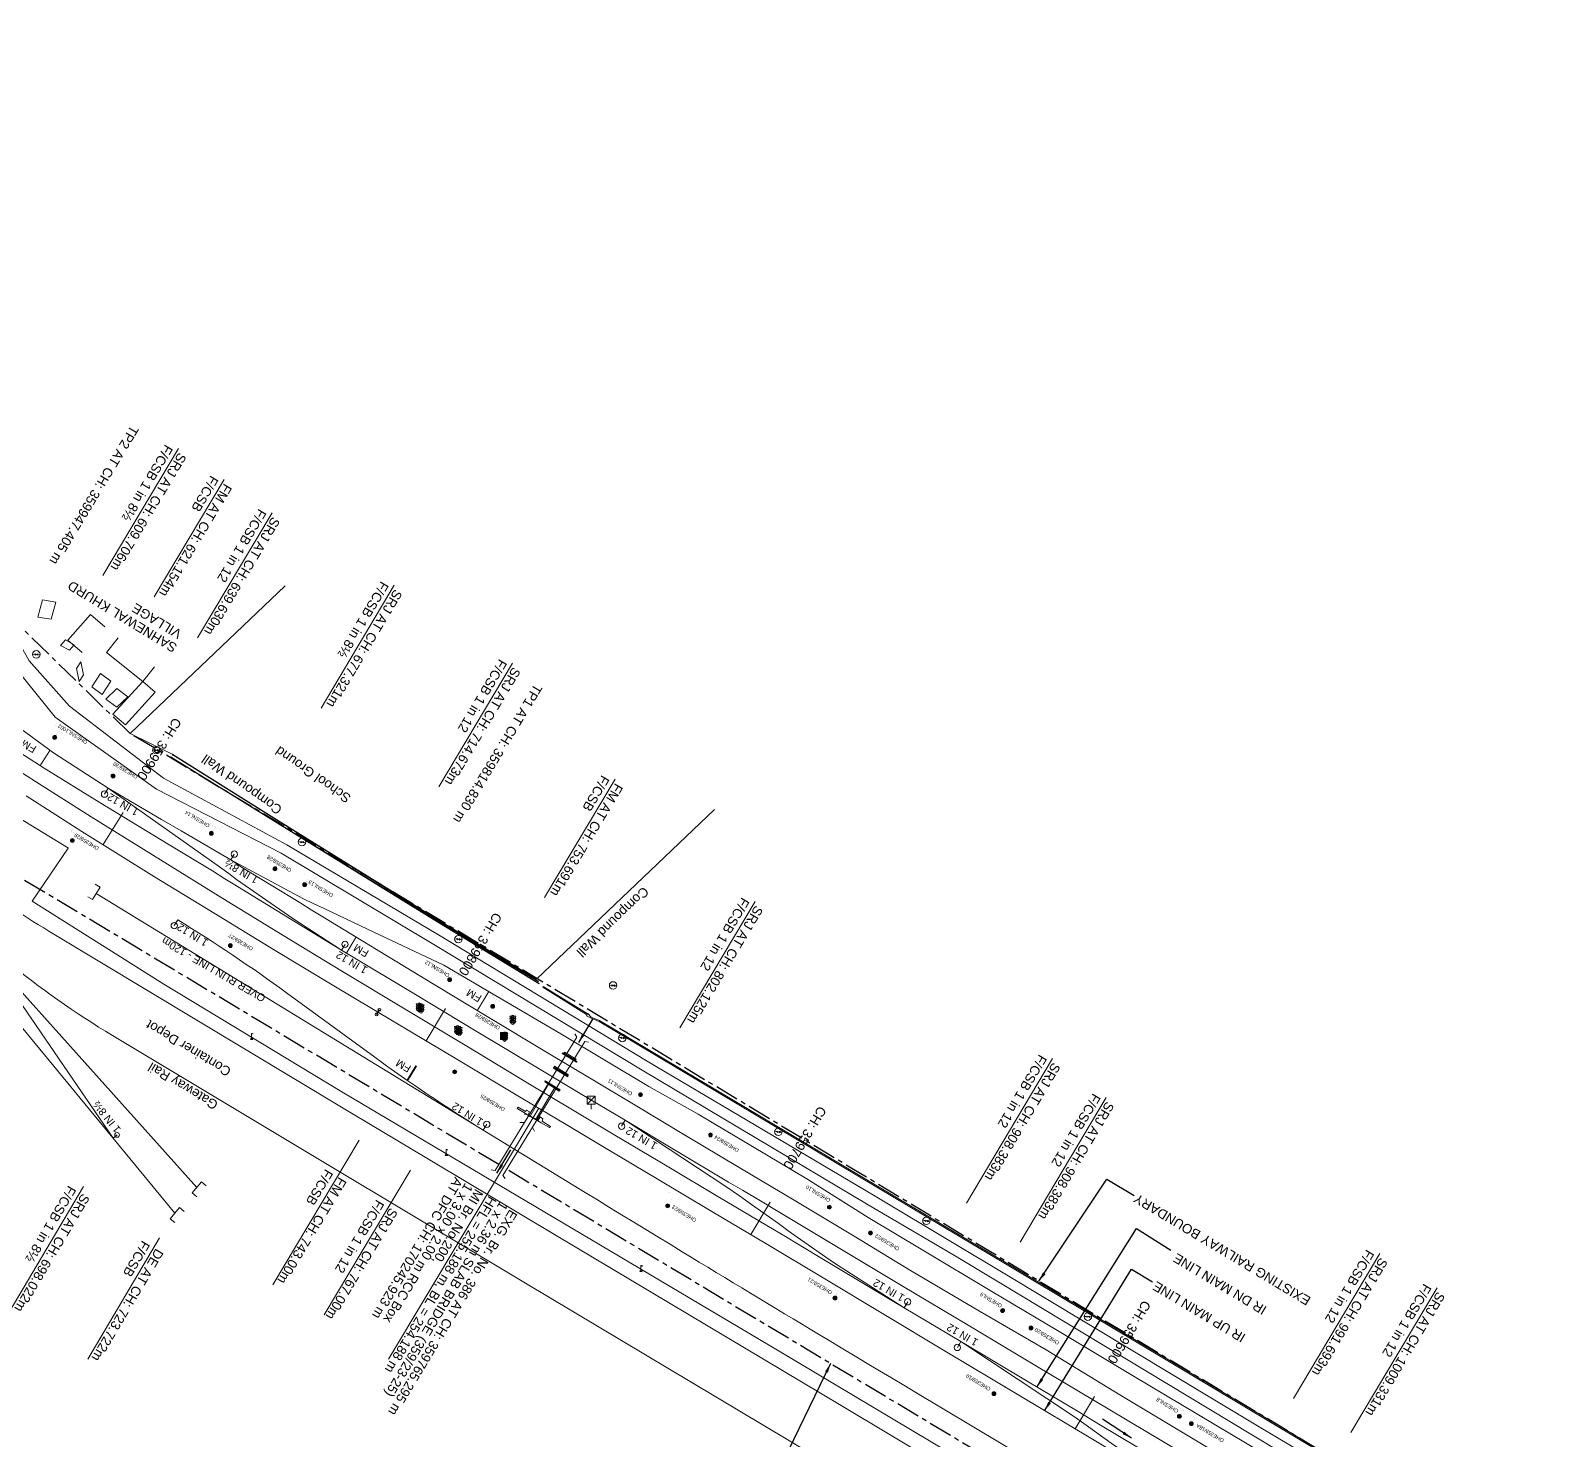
# Model space of a CAD drawing. Header units: metres. Extents: x 593168 to 611286, y 3401475 to 3412398.
# Drawn here: x 594169.1 to 594574.8, y 3411579 to 3411951.7 of the extents above; entities that cross this region are included whole.
import ezdxf
from ezdxf.enums import TextEntityAlignment as Align

# ---------------------------------------------------------------- set-up
doc = ezdxf.new("R2010")
doc.units = ezdxf.units.M
doc.header["$MEASUREMENT"] = 0
doc.linetypes.add('CENTER', pattern=[2, 1.25, -0.25, 0.25, -0.25])
for name, color, linetype, lineweight in [('Bench_Mark', 7, 'Continuous', 0), ('BRIDGE DETAILS PLAN', 7, 'Continuous', 0), ('CANAL BOTTOM', 5, 'Continuous', 0), ('CANAL TOP', 5, 'Continuous', 0), ('Compound Wall', 251, 'Continuous', 0), ('Culvert Parapet', 7, 'Continuous', 0), ('Drain Bottom', 5, 'Continuous', 0), ('Drain Top', 5, 'Continuous', 0), ('Electric Pole', 251, 'Continuous', 0), ('Exg track', 7, 'Continuous', 0), ("EXG. TP CH's", 7, 'Continuous', 0), ('Existing IR Chainage', 7, 'Continuous', 0), ('Existing IR Track', 143, 'Continuous', 0), ('Fence', 251, 'F-LINE', 0), ('IR PROP. DETAILS', 190, 'Continuous', 0), ('Lamp_Post', 251, 'Continuous', 0), ('OHE MAST', 8, 'Continuous', 0), ('OHE MAST TEXT', 8, 'Continuous', 0), ('PROPOSED DFCC TRACK', 1, 'Continuous', 0), ('Residential Building Pucca', 251, 'Continuous', 0), ('Residential Building Semipucca', 251, 'Continuous', 0), ("SANEHWAL STN. SRJ'S", 251, 'Continuous', 0), ('SFL', 7, 'Continuous', 0), ('Shed', 251, 'Continuous', 0), ('Side Details', 251, 'Continuous', 0), ('Sign Board', 251, 'Continuous', 0), ('Subroad Edge', 34, 'Continuous', 0), ('Text1', 251, 'Continuous', 0), ('Village Name', 7, 'Continuous', 0), ('Wing Wall', 7, 'Continuous', 0), ('WL', 7, 'Continuous', 0)]:
    doc.layers.add(name, color=color, linetype=linetype, lineweight=lineweight)
doc.layers.add('Existing Railway Boundary', color=7, linetype='CENTER')
doc.styles.add('CUT-FILL', font='cut-fill.shx', dxfattribs={"height": 2})
doc.styles.get("Standard").update_dxf_attribs({"font": 'arial.ttf'})
doc.styles.add('Style-Arial', font='arial.ttf')
doc.styles.add('Vill txt', font='arial.ttf', dxfattribs={"height": 3})
doc.linetypes.add('F-LINE', pattern='A,0.6,["X",Standard,S=0.3,R=0,X=0,Y=-0.15],0.1', length=0.7)
doc.dimstyles.new('ISO-25', dxfattribs={"dimtxt": 2.5, "dimasz": 2.5, "dimexe": 1.25, "dimexo": 0.625, "dimtad": 1, "dimtxsty": 'Standard', "dimcen": 2.5, "dimadec": 0, "dimazin": 0, "dimtfac": 1, "dimtmove": 0, "dimatfit": 3, "dimfxl": 1, "dimarcsym": 0})

# ---------------------------------------------------------------- blocks, each defined once
blk = doc.blocks.new('BM')
blk.add_hatch(color=256).paths.add_polyline_path([(-0.88, 0.88), (-0.88, -0.88), (0.88, -0.88), (0.88, 0.88)])
for p, q in [((0.88, 0.88), (-0.88, 0.88)), ((-0.88, 0.88), (-0.88, -0.88)), ((0.88, -0.88), (0.88, 0.88)), ((-0.88, -0.88), (0.88, -0.88))]:
    blk.add_line(p, q)
blk = doc.blocks.new('EP')
blk.add_hatch(color=8).paths.add_polyline_path([(-0.21, -0.05), (-0.21, 0.16), (-0.93, -0.01), (-0.31, 0.07), (-0.31, -0.19), (0.31, 0), (0.31, -0.24), (0.94, -0.01), (0.41, -0.1), (0.43, 0.15)])
at = {"color": 8}
for p, q in [((-0.93, -0.01), (-0.21, 0.16)), ((-0.31, 0.07), (-0.93, -0.01)), ((-0.31, -0.19), (-0.31, 0.07)), ((0.31, 0), (-0.31, -0.19)), ((-0.21, 0.16), (-0.21, -0.05)), ((-0.21, -0.05), (0.43, 0.15)), ((0.31, -0.24), (0.31, 0)), ((0.43, 0.15), (0.41, -0.1)), ((0.94, -0.01), (0.31, -0.24)), ((0.41, -0.1), (0.94, -0.01))]:
    blk.add_line(p, q, dxfattribs=at)
blk.add_circle((0, 0), 1, dxfattribs=at)
blk = doc.blocks.new('LP')
for points in [[(0, 0), (0, 1.5)], [(0.25, 1.35), (0.44, 1.35)]]:
    blk.add_lwpolyline(points)
for centre, radius, start, end in [((0.07, 0.99), 0.519, 57.6425, 97.3165), ((0.34, 1.33), 0.094, 11.7012, 168.0476)]:
    blk.add_arc(centre, radius, start, end)
at = {"extrusion": (0, 0, -1)}
blk.add_ellipse((0, 0.01), major_axis=(0.308, 0), ratio=0.400495, dxfattribs=at)
blk.add_ellipse((0.35, 1.36), major_axis=(0.0017, 0.0438), ratio=0.461056, start_param=1.74022, end_param=4.575836)
blk = doc.blocks.new('SIG')
for color, points in [(1, [(-0.22, 0.42, 0.180295), (-0.01, 0.33, -0.00255), (0.01, 0.33, -0.00255), (0.02, 0.33, 0.180295), (0.23, 0.42, -0.002654), (0.25, 0.44, 0.184495), (0.33, 0.65, 1.000001), (-0.32, 0.65, 0.184495), (-0.24, 0.44, -0.002654)]), (2, [(0.23, -0.23, -0.002654), (0.25, -0.21, 0.184495), (0.33, 0.01, 1.000001), (-0.32, 0.01, 0.184495), (-0.24, -0.21, -0.002654), (-0.22, -0.23, 0.180295), (-0.01, -0.32, -0.00255), (0.01, -0.32, -0.00255), (0.02, -0.32, 0.180295)]), (3, [(0.23, -0.88, -0.002654), (0.25, -0.86, 0.184495), (0.33, -0.64, 1.000001), (-0.32, -0.64, 0.184495), (-0.24, -0.86, -0.002654), (-0.22, -0.88, 0.395599)])]:
    blk.add_hatch(color=color).paths.add_polyline_path(points)
for p, q in [((-0.31, 0.98), (-0.32, -0.9)), ((0.33, -0.9), (0.32, 0.98))]:
    blk.add_line(p, q)
for points in [[(-0.31, 0.98), (-0.81, 0.98, 0.198758), (-0.42, 0.41, 0.003814), (-0.31, 0.39, 0.003814)], [(-0.31, 0.33), (-0.81, 0.33, 0.198758), (-0.42, -0.23, 0.003727), (-0.32, -0.26, 0.003727)], [(0.32, 0.98), (0.82, 0.98, -0.198758), (0.44, 0.41, -0.003814), (0.32, 0.39, -0.003814)], [(0.32, 0.33), (0.82, 0.33, -0.198758), (0.44, -0.23, -0.003727), (0.33, -0.26, -0.003727)], [(-0.32, -0.32), (-0.81, -0.32, 0.198758), (-0.42, -0.88, 0.003639), (-0.32, -0.9)], [(0.33, -0.32), (0.82, -0.32, -0.198758), (0.44, -0.88, -0.003639), (0.33, -0.9)]]:
    blk.add_lwpolyline(points, format="xyb")
for centre, radius, start, end in [((0.01, 0.91), 0.324, 12.4049, 167.5951), ((0.01, 0.81), 0.357, 27.7578, 152.2422), ((0.01, -0.9), 0.324, 181.4572, 358.5428)]:
    blk.add_arc(centre, radius, start, end)
blk = doc.blocks.new('WL')
at = {"layer": 'WL'}
for p, q in [((1.07, 3.42), (-1.06, 3.42)), ((-1.06, 3.42), (-1.06, 1.29)), ((-1.06, 1.29), (1.07, 1.29)), ((0, 1.29), (0, 0)), ((1.07, 1.29), (1.07, 3.42))]:
    blk.add_line(p, q, dxfattribs=at)
blk.add_lwpolyline([(-1.06, 1.29), (1.07, 3.42)], dxfattribs=at)
at = {"layer": 'WL', "style": 'CUT-FILL'}
for s, p in [('W', (-0.08, 3.25)), ('L', (0.61, 2.26))]:
    blk.add_text(s, height=0.739, rotation=180, dxfattribs=at).set_placement(p)
blk = doc.blocks.new('OHE MAST')
h = blk.add_hatch(color=253)
h.dxf.hatch_style = 1
edge = h.paths.add_edge_path()
edge.add_arc((0, 0), 0.514, 0, 360)
at = {"color": 253, "const_width": 0.01}
for points in [[(-1.03, -1.71), (0, 0)], [(-3.09, -2.23), (-2.32, -0.94), (0.26, -2.49), (-0.52, -3.77)]]:
    blk.add_lwpolyline(points, dxfattribs=at)
at = {"color": 253}
blk.add_circle((0, 0), 0.514, dxfattribs=at)

msp = doc.modelspace()

# ---------------------------------------------------------------- linework, layer by layer
at = {"layer": 'BRIDGE DETAILS PLAN', "lineweight": 13, "flags": 128}
msp.add_lwpolyline([(594303.5179, 3411666.6283), (594263.8302, 3411600.2446)], dxfattribs=at)
at = {"layer": 'CANAL TOP'}
msp.add_point((594299.872, 3411665.033, 256.25), dxfattribs=at)
at = {"layer": 'Compound Wall'}
msp.add_polyline3d([(594350.0332, 3411745.6655, 255.8971), (594302.9111, 3411700.7428, 256.0991), (594277.1828, 3411716.3049, 257.3037), (594237.2728, 3411741.0925, 257.3177), (594206.7389, 3411760.2546, 256.1121), (594195.4356, 3411765.7513, 256.2), (594236.4781, 3411804.8142, 256.5309)], dxfattribs=at)
at = {"layer": 'Culvert Parapet'}
for points in [[(594316.1927, 3411691.1009, 256.9258), (594316.4809, 3411691.6704, 256.9268), (594317.3751, 3411690.7581, 256.9278), (594319.6121, 3411689.8167, 256.9318), (594319.5385, 3411689.5439, 256.9258), (594317.2049, 3411690.5851, 256.9298)], [(594309.6981, 3411681.1553, 256.8818), (594309.8266, 3411681.2705, 256.9098), (594313.6788, 3411678.9408, 256.8938), (594313.5486, 3411678.824, 256.8938)], [(594310.3508, 3411681.4491, 256.9198), (594313.4754, 3411679.6099, 256.9158), (594313.2982, 3411679.3324, 256.8998), (594310.1736, 3411681.1716, 256.8998)], [(594307.3958, 3411677.253, 256.8998), (594307.4477, 3411677.4056, 256.8988), (594311.2697, 3411675.0841, 256.8828), (594311.2178, 3411674.9314, 256.8828)], [(594307.584, 3411677.6642, 256.8948), (594307.6947, 3411677.7944, 256.8918), (594311.4514, 3411675.5022, 256.8858), (594311.3408, 3411675.3721, 256.8858)], [(594309.1349, 3411671.4206, 256.8898), (594309.2068, 3411671.5417, 256.8748), (594305.2237, 3411673.9048, 256.8828), (594305.1514, 3411673.7829, 256.8828)], [(594305.164, 3411673.5779, 256.8288), (594305.219, 3411673.688, 256.8268), (594309.007, 3411671.2561, 256.7989), (594308.952, 3411671.146, 256.7989)], [(594300.7346, 3411664.9196, 256.7329), (594303.3391, 3411663.4309, 256.7229), (594303.3353, 3411663.3147, 256.7249), (594300.7308, 3411664.8034, 256.7249)]]:
    msp.add_polyline3d(points, close=True, dxfattribs=at)
at = {"layer": 'Drain Bottom'}
for points in [[(594206.736, 3411760.1245, 255.7112), (594237.212, 3411740.9688, 255.4382), (594277.0251, 3411716.2434, 255.8191), (594303.3832, 3411700.1367, 255.7702)], [(594303.4409, 3411699.7043, 255.8241), (594276.9464, 3411716.0222, 255.8111), (594236.9993, 3411740.5341, 255.4322), (594206.2875, 3411759.5351, 255.7811)]]:
    msp.add_polyline3d(points, dxfattribs=at)
for p in [(594206.736, 3411760.125, 255.711), (594206.288, 3411759.535, 255.781), (594236.999, 3411740.534, 255.432), (594237.212, 3411740.969, 255.438), (594276.946, 3411716.022, 255.811), (594277.025, 3411716.243, 255.819), (594303.383, 3411700.137, 255.77), (594303.441, 3411699.704, 255.824)]:
    msp.add_point(p, dxfattribs=at)
at = {"layer": 'Drain Top'}
for points in [[(594303.2963, 3411700.2862, 255.7622), (594277.0382, 3411716.3289, 255.8111), (594237.2111, 3411741.0949, 255.8691), (594206.7352, 3411760.2507, 256.142)], [(594206.1869, 3411759.4811, 256.6919), (594236.9525, 3411740.4829, 256.6199), (594276.8497, 3411715.8688, 256.6949), (594303.6062, 3411699.5484, 256.6529)]]:
    msp.add_polyline3d(points, dxfattribs=at)
for p in [(594206.735, 3411760.251, 256.142), (594206.187, 3411759.481, 256.692), (594236.952, 3411740.483, 256.62), (594237.211, 3411741.095, 255.869), (594276.85, 3411715.869, 256.695), (594277.038, 3411716.329, 255.811), (594303.296, 3411700.286, 255.762), (594303.606, 3411699.548, 256.653)]:
    msp.add_point(p, dxfattribs=at)
at = {"layer": 'Exg track'}
for p, q in [((594189.6029, 3411751.2922), (594188.6782, 3411749.7378)), ((594222.0623, 3411732.3151), (594222.9871, 3411733.8695)), ((594251.3883, 3411708.429), (594252.313, 3411709.9834)), ((594326.3774, 3411663.4322), (594325.4527, 3411661.8777)), ((594190.9591, 3411658.7049), (594192.0057, 3411659.5679)), ((594400.2034, 3411613.8586), (594401.1281, 3411615.413)), ((594415.1901, 3411604.8896), (594414.2654, 3411603.3352))]:
    msp.add_line(p, q, dxfattribs=at)
at = {"layer": 'Exg track', "const_width": 0.3}
for points, elevation in [([(594174.2408, 3411761.3254), (594171.658, 3411757.3071)], 256.7649), ([(594255.2195, 3411711.9161), (594252.6628, 3411707.6628)], 256.7739)]:
    msp.add_lwpolyline(points, dxfattribs=dict(at, elevation=elevation))
msp.add_lwpolyline([(594290.3149, 3411697.5029), (594287.2885, 3411692.4782)], dxfattribs=at)
at = {"layer": 'Exg track'}
for centre, radius in [((594188.6782, 3411749.7378), 0.8325), ((594222.9871, 3411733.8695), 0.8325), ((594252.313, 3411709.9834), 0.8325), ((594192.0057, 3411659.5679), 0.6244), ((594325.4527, 3411661.8777), 0.8325), ((594401.1281, 3411615.413), 0.8325), ((594414.2654, 3411603.3352), 0.8325)]:
    msp.add_circle(centre, radius, dxfattribs=at)
at = {"layer": "EXG. TP CH's", "color": 7, "lineweight": 0, "flags": 128}
msp.add_lwpolyline([(594260.6428, 3411691.467), (594261.3838, 3411692.6603)], dxfattribs=at)
at = {"layer": "EXG. TP CH's", "color": 7, "lineweight": 0}
for centre in [(594260.6428, 3411691.467), (594261.3838, 3411692.6603)]:
    msp.add_circle(centre, 0.375, dxfattribs=at)
at = {"layer": 'Existing IR Chainage', "color": 7, "linetype": 'Continuous', "lineweight": 13, "flags": 128}
for points in [[(594193.5998, 3411744.8531), (594188.2848, 3411736.3825)], [(594278.8736, 3411693.0288), (594273.7382, 3411684.4481)], [(594364.7278, 3411641.7686), (594359.5986, 3411633.1842)], [(594450.52, 3411590.385), (594445.3883, 3411581.8021)]]:
    msp.add_lwpolyline(points, dxfattribs=at)
at = {"layer": 'Existing IR Track', "flags": 128}
for points in [[(594485.8704, 3411573.6302), (594457.2345, 3411590.7595), (594437.7356, 3411602.7199), (594420.1297, 3411612.9446), (594401.8769, 3411623.6816), (594387.0146, 3411632.7944), (594371.0771, 3411642.3078), (594356.1377, 3411651.2254), (594342.38, 3411659.4544), (594329.0011, 3411667.4568), (594317.3967, 3411674.3946), (594306.037, 3411681.1861), (594289.4233, 3411691.1924), (594272.4905, 3411701.3909), (594256.579, 3411711.0876), (594245.9434, 3411717.5692), (594243.3448, 3411719.1434), (594240.5681, 3411720.8876), (594224.9436, 3411730.4268), (594222.0623, 3411732.3151), (594208.9531, 3411740.054), (594203.7578, 3411743.0679), (594189.6029, 3411751.2922), (594175.1556, 3411760.6486), (594164.8487, 3411768.2735)], [(594480.9771, 3411565.5495), (594452.098, 3411582.8049), (594446.1904, 3411586.3611), (594432.7427, 3411594.3815), (594415.1901, 3411604.8896), (594400.2034, 3411613.8586), (594396.9799, 3411615.7885), (594381.0813, 3411625.2941), (594371.0603, 3411631.2828), (594368.8155, 3411632.6498), (594365.7936, 3411634.4414), (594351.369, 3411643.0257), (594337.5001, 3411651.3045), (594323.6996, 3411659.5426), (594312.5068, 3411666.2299), (594301.5499, 3411672.7762), (594284.5261, 3411683.0162), (594268.2067, 3411692.8326), (594251.6387, 3411702.8408), (594235.6558, 3411712.4963), (594219.9856, 3411722.146), (594203.4407, 3411732.3346), (594185.1351, 3411743.7705), (594170.3863, 3411753.0684), (594159.3252, 3411760.1143)], [(594483.4363, 3411569.6011), (594454.5832, 3411586.8164), (594435.1653, 3411598.4253), (594417.5992, 3411608.9271), (594399.5198, 3411619.7442), (594384.0564, 3411628.9963), (594368.6384, 3411638.2355), (594360.8369, 3411642.9105), (594357.406, 3411644.9927), (594353.7573, 3411647.1055), (594339.9241, 3411655.3542), (594326.3774, 3411663.4322), (594314.9298, 3411670.2734), (594303.6159, 3411677.0347), (594286.9449, 3411687.0555), (594270.0503, 3411697.2111), (594254.0287, 3411706.8418), (594251.3883, 3411708.429), (594238.2279, 3411716.5092), (594222.7145, 3411726.0323), (594220.5141, 3411727.3514), (594217.2311, 3411729.4075), (594205.9736, 3411736.2697), (594187.296, 3411747.6437), (594172.7046, 3411756.6344), (594161.5646, 3411763.7947)], [(594453.5172, 3411576.9521), (594450.0239, 3411579.0304), (594430.5306, 3411590.6855), (594411.0401, 3411602.339), (594394.9043, 3411612.0344), (594378.767, 3411621.7307), (594364.0294, 3411630.5368), (594349.2909, 3411639.3431), (594335.3148, 3411647.6585), (594321.3413, 3411655.9725), (594310.3139, 3411662.5653), (594299.2853, 3411669.1588), (594282.3102, 3411679.318), (594265.335, 3411689.4772), (594249.3622, 3411699.045), (594233.3918, 3411708.6112), (594217.6369, 3411718.2307), (594201.8847, 3411727.8491), (594182.716, 3411739.8767), (594167.9479, 3411749.2577)], [(594251.3883, 3411708.429), (594238.4556, 3411716.8068), (594223.6286, 3411727.1738), (594221.5507, 3411728.7164), (594218.471, 3411730.9725), (594189.6029, 3411751.2922)], [(594213.1074, 3411645.6773), (594127.0822, 3411741.534)], [(594578.5731, 3411525.4629), (594563.6823, 3411534.332), (594531.0934, 3411553.682), (594512.9012, 3411564.5975), (594490.8917, 3411577.8038), (594460.5673, 3411595.9374), (594440.7721, 3411607.7861), (594423.4013, 3411618.1813), (594405.1079, 3411629.0825), (594390.6763, 3411637.6862), (594374.4748, 3411647.963), (594345.7222, 3411665.0587), (594332.625, 3411672.4152), (594320.5362, 3411679.6422), (594309.3474, 3411686.3339), (594292.508, 3411696.2176), (594278.4153, 3411704.4768), (594258.2359, 3411714.0295), (594246.7681, 3411719.458), (594244.053, 3411720.7242), (594241.1369, 3411722.1002), (594222.0623, 3411732.3151)], [(594190.9467, 3411658.6947), (594157.3948, 3411707.7571)], [(594207.2956, 3411638.8654), (594152.5838, 3411705.2245)], [(594400.2034, 3411613.8586), (594381.5264, 3411625.8201), (594371.8819, 3411632.5261), (594369.7988, 3411634.0335), (594366.9228, 3411636.0969), (594359.782, 3411641.1706), (594356.6316, 3411643.4557), (594353.0498, 3411645.9409), (594326.3774, 3411663.4322)], [(594215.5406, 3411646.123), (594214.3525, 3411647.1367), (594211.8623, 3411644.218), (594213.0504, 3411643.2043)], [(594209.7288, 3411639.3111), (594208.5407, 3411640.3248), (594206.0505, 3411637.406), (594207.2386, 3411636.3923)], [(594484.4798, 3411558.4111), (594478.7145, 3411562.0321), (594454.9655, 3411578.014), (594454.9804, 3411578.0033), (594451.1617, 3411580.7497), (594445.4794, 3411584.7582), (594415.1901, 3411604.8896)]]:
    msp.add_lwpolyline(points, dxfattribs=at)
for points in [[(594765.4998, 3411359.2689), (594383.5182, 3411587.9542), (594307.7483, 3411633.2185), (594252.2457, 3411666.4217), (594173.9335, 3411713.5071, -0.05429469), (594133.8798, 3411743.9449), (594126.0393, 3411751.3715)], [(594753.6821, 3411348.8613), (594375.8133, 3411575.0844), (594300.0556, 3411620.3413), (594244.5308, 3411653.5579), (594190.8143, 3411685.8549, -0.07465406), (594137.6223, 3411729.7893)]]:
    msp.add_lwpolyline(points, format="xyb", dxfattribs=at)
at = {"layer": 'Existing Railway Boundary', "ltscale": 5}
for points in [[(595219.3757, 3411224.4926), (595139.956, 3411236.51), (595055.2514, 3411260.2607), (595055.2471, 3411260.3203), (595019.6301, 3411275.5296), (595019.8343, 3411275.5642), (594996.1386, 3411287.071), (594964.5551, 3411304.37), (594878.4143, 3411354.1285), (594195.4154, 3411765.8048), (594139.4384, 3411820.4266), (594013.2418, 3411902.9335), (593973.1737, 3411931.7423), (593936.2204, 3411951.7466)], [(594292.963, 3411651.7042), (594143.476, 3411741.3658)], [(595669.8324, 3410826.98), (595399.9234, 3410989.4837), (595291.6104, 3411053.682), (595288.8058, 3411055.0412), (595115.987, 3411159.9478), (595049.0891, 3411200.4805), (595006.8535, 3411223.7719), (594961.2843, 3411250.8487), (594295.035, 3411650.4615)]]:
    msp.add_lwpolyline(points, dxfattribs=at)
at = {"layer": 'Fence'}
msp.add_lwpolyline([(594062.5426, 3411783.6608), (594062.7124, 3411797.8773), (594060.6572, 3411800.9724), (594061.9828, 3411803.3192), (594062.0281, 3411803.3785), (594064.9404, 3411807.5957), (594147.1105, 3411754.9731), (594179.1029, 3411735.4852), (594179.0827, 3411735.4836), (594169.574, 3411721.4368), (594204.3393, 3411699.4703), (594251.4831, 3411671.0074), (594319.8463, 3411630.3876), (594367.1251, 3411602.3104), (594416.9809, 3411572.6537), (594521.5876, 3411510.8554), (594560.3841, 3411487.9896), (594648.9329, 3411435.2423), (594711.7619, 3411397.919), (594772.0184, 3411362.6461)], dxfattribs=at)
at = {"layer": 'IR PROP. DETAILS', "lineweight": 13}
for p, q in [((594208.04, 3411716.5126), (594207.1153, 3411714.9582)), ((594288.8644, 3411660.8394), (594289.7959, 3411662.3897))]:
    msp.add_line(p, q, dxfattribs=at)
at = {"layer": 'IR PROP. DETAILS'}
msp.add_lwpolyline([(594184.2328, 3411722.5913), (594185.5204, 3411721.8219), (594187.4964, 3411725.1284), (594186.2087, 3411725.8979)], dxfattribs=at)
for points in [[(595035.1496, 3411213.6725), (594403.3227, 3411591.4155), (594400.104, 3411593.3399), (594396.8853, 3411595.2646), (594393.6664, 3411597.1899), (594390.4477, 3411599.1161), (594387.2292, 3411601.0433), (594384.011, 3411602.9718), (594380.7932, 3411604.9017), (594377.5761, 3411606.8333, -0.00150586), (594341.4702, 3411628.673), (594338.2667, 3411630.625), (594335.0631, 3411632.5792), (594331.8607, 3411634.5344), (594328.6593, 3411636.4905), (594325.4586, 3411638.4473), (594322.2587, 3411640.4045), (594319.0593, 3411642.362), (594315.8603, 3411644.3195), (594186.5084, 3411723.4751)], [(594288.8644, 3411660.8394, -0.01961253), (594260.1359, 3411680.1429), (594236.785, 3411697.199, 0.01962351), (594208.04, 3411716.5126)]]:
    msp.add_lwpolyline(points, format="xyb", dxfattribs=at)
at = {"layer": 'IR PROP. DETAILS', "const_width": 0.5}
msp.add_lwpolyline([(594271.1596, 3411677.8873), (594268.775, 3411673.9905)], dxfattribs=at)
at = {"layer": 'IR PROP. DETAILS', "lineweight": 13, "flags": 128}
for points in [[(594256.0553, 3411658.1637), (594233.1932, 3411619.9068)], [(594269.5988, 3411650.2025), (594246.7367, 3411611.9457)]]:
    msp.add_lwpolyline(points, dxfattribs=at)
at = {"layer": 'IR PROP. DETAILS', "lineweight": 13}
for centre in [(594207.1153, 3411714.9582), (594289.7959, 3411662.3897)]:
    msp.add_circle(centre, 0.8325, dxfattribs=at)
at = {"layer": 'PROPOSED DFCC TRACK', "color": 7, "linetype": 'Continuous', "flags": 128}
for points, elevation in [([(594298.5685, 3411662.8392), (594299.8046, 3411662.8229), (594313.6451, 3411685.4071), (594313.0662, 3411686.2862)], -0.0005), ([(594302.4256, 3411660.5697), (594301.8499, 3411661.6637), (594315.6904, 3411684.248), (594316.7364, 3411684.1313)], 0.0005)]:
    msp.add_lwpolyline(points, dxfattribs=dict(at, elevation=elevation))
at = {"layer": 'PROPOSED DFCC TRACK', "linetype": 'Continuous', "flags": 128}
for points, elevation in [([(594299.8046, 3411662.8229), (594292.0147, 3411650.163), (594290.9707, 3411650.2966)], -0.0005), ([(594301.8499, 3411661.6637), (594294.071, 3411648.8769), (594294.6481, 3411647.9968)], 0.0005)]:
    msp.add_lwpolyline(points, dxfattribs=dict(at, elevation=elevation))
at = {"layer": 'Residential Building Pucca'}
for points in [[(594175.7646, 3411800.5706, 259.0852), (594174.5619, 3411795.9914, 259.0522), (594171.0389, 3411796.5896, 257.9645), (594172.2417, 3411801.169, 257.9645)], [(594194.2159, 3411768.1096, 257.7896), (594190.8939, 3411770.9276, 257.8186), (594198.7683, 3411779.5494, 258.1445), (594202.0903, 3411776.7313, 258.1445)]]:
    msp.add_polyline3d(points, close=True, dxfattribs=at)
msp.add_polyline3d([(594182.7579, 3411787.2103, 258.4964), (594179.0053, 3411790.5123, 258.4964), (594184.9779, 3411797.3002, 257.5136), (594188.7306, 3411793.9982, 257.5136)], dxfattribs=at)
at = {"layer": 'Residential Building Semipucca'}
msp.add_polyline3d([(594201.8853, 3411783.457, 258.1445), (594198.7683, 3411779.5494, 258.1445), (594189.1623, 3411787.2118, 258.2484), (594192.2793, 3411791.1194, 258.2484)], dxfattribs=at)
at = {"layer": "SANEHWAL STN. SRJ'S", "lineweight": 13, "flags": 128}
for points in [[(594208.2375, 3411841.158), (594188.2304, 3411807.5502)], [(594220.2801, 3411832.9612), (594201.8141, 3411801.9419)], [(594232.9782, 3411824.1538), (594213.2834, 3411791.0706)], [(594265.3254, 3411804.9882), (594245.9874, 3411772.5043)], [(594296.6159, 3411784.4022), (594277.1272, 3411751.6651)], [(594323.7222, 3411753.6794), (594305.0744, 3411722.3548)], [(594360.7591, 3411721.3343), (594340.8505, 3411687.8919)], [(594439.4441, 3411679.775), (594416.6465, 3411641.4797)], [(594453.6442, 3411669.4847), (594430.8466, 3411631.1894)], [(594183.1509, 3411645.9509), (594163.4895, 3411612.6354)], [(594203.2371, 3411632.3637), (594184.2806, 3411600.2427)], [(594526.0029, 3411628.1615), (594503.2053, 3411589.8662)], [(594541.1586, 3411619.1392), (594518.361, 3411580.8439)]]:
    msp.add_lwpolyline(points, dxfattribs=at)
at = {"layer": 'SFL'}
for points in [[(594301.2218, 3411664.3823, 255.5552), (594306.2172, 3411673.0733, 255.5972)], [(594307.7797, 3411672.0768, 255.5702), (594302.6974, 3411663.5362, 255.6072)]]:
    msp.add_polyline3d(points, dxfattribs=at)
at = {"layer": 'Shed'}
for points in [[(594180.6743, 3411789.2819, 257.5346), (594179.4033, 3411787.8088, 257.0208), (594177.0711, 3411789.074, 257.2797), (594178.3857, 3411790.5976, 257.2797)], [(594181.9665, 3411779.545, 256.7549), (594181.2952, 3411782.969, 256.5639), (594182.4138, 3411784.766, 256.8138), (594183.0861, 3411781.3369, 256.8138)], [(594188.0351, 3411776.1203, 256.6339), (594185.3236, 3411778.1331, 256.9258), (594187.5856, 3411781.6328, 256.8288), (594190.3072, 3411779.6124, 256.8288)], [(594189.0204, 3411774.8713, 257.1348), (594191.9345, 3411772.7173, 257.3327), (594194.8241, 3411775.5275, 258.2664), (594191.9057, 3411777.6847, 258.2664)]]:
    msp.add_polyline3d(points, close=True, dxfattribs=at)
at = {"layer": 'Subroad Edge'}
for points in [[(594743.4914, 3411433.5636, 256.252), (594625.8162, 3411503.3334, 256.1021), (594565.4057, 3411539.8208, 256.0261), (594494.0908, 3411582.2968, 256.191), (594426.3824, 3411623.0386, 256.0981), (594414.3151, 3411630.279, 256.0251), (594392.0459, 3411643.6024, 256.0181), (594332.2068, 3411679.0563, 256.141), (594277.4658, 3411712.2587, 256.196), (594236.9134, 3411736.3523, 256.168), (594204.317, 3411753.9367, 256.188), (594179.417, 3411772.9736, 256.324), (594168.7041, 3411785.0447, 256.251), (594160.2137, 3411800.1846, 256.271), (594124.6682, 3411830.2902, 256.418), (594103.7824, 3411844.1325, 256.5319), (594084.0928, 3411858.7686, 256.8268), (594068.7511, 3411869.013, 256.7349), (594027.3444, 3411891.9881, 256.8348)], [(594741.3132, 3411431.1755, 256.366), (594624.0587, 3411501.0332, 256.14), (594563.9086, 3411537.0264, 256.121), (594492.3074, 3411580.1653, 256.196), (594425.254, 3411620.5933, 256.132), (594413.1004, 3411627.8898, 256.0831), (594390.6829, 3411641.0931, 256.0761), (594330.8517, 3411676.6707, 256.183), (594275.8019, 3411709.961, 256.22), (594235.3906, 3411734.1183, 256.184), (594202.4252, 3411751.0938, 256.409), (594175.6376, 3411770.1478, 256.412), (594165.7046, 3411782.3655, 256.297), (594156.6771, 3411797.4123, 256.159), (594123.5115, 3411827.4402, 256.367), (594101.8387, 3411841.914, 256.5059), (594081.7943, 3411855.4943, 256.9168), (594063.7375, 3411866.4897, 256.8408), (594025.8282, 3411889.3214, 256.7929)]]:
    msp.add_polyline3d(points, dxfattribs=at)
at = {"layer": 'Wing Wall'}
for points in [[(594316.1627, 3411691.4601, 256.6849), (594316.365, 3411691.7403, 256.7079), (594304.693, 3411698.8226, 256.223), (594304.5779, 3411698.6255, 256.226)], [(594300.3026, 3411666.1019, 256.7619), (594301.1091, 3411665.6576, 256.7739), (594300.6645, 3411664.7993, 256.7329), (594299.7649, 3411665.3955, 256.7059), (594297.8445, 3411666.596, 256.7199), (594298.0621, 3411666.9361, 256.7059), (594299.9899, 3411665.8083, 256.7099)], [(594306.3788, 3411661.556, 256.6479), (594304.1818, 3411662.7524, 256.7849), (594303.3353, 3411663.3147, 256.7249), (594303.9511, 3411664.3487, 256.7919), (594304.6582, 3411663.8597, 256.8208), (594304.4238, 3411663.1829, 256.7939), (594306.67, 3411661.789, 256.7089)]]:
    msp.add_polyline3d(points, close=True, dxfattribs=at)
msp.add_polyline3d([(594566.7658, 3411541.9324, 256.6079), (594744.8882, 3411435.4281, 256.4859), (594745.0535, 3411435.6549, 256.5019), (594566.907, 3411542.2043, 256.6069), (594427.6473, 3411625.4311, 256.285), (594393.1334, 3411645.9859, 256.411), (594319.6121, 3411689.8167, 256.9318), (594319.5385, 3411689.5439, 256.9258), (594392.9339, 3411645.7499, 256.42), (594427.4322, 3411625.1571, 256.31), (594566.7658, 3411541.9324, 256.6079)], dxfattribs=at)

# ---------------------------------------------------------------- block references
at = {"layer": 'Bench_Mark'}
msp.add_blockref('BM', (594294.275, 3411685.753, 256.928), dxfattribs=at)
at = {"layer": 'Bench_Mark', "xscale": 0.9997078270007302, "yscale": 0.9997078270007302, "zscale": 0.9997078270007302}
msp.add_blockref('BM', (594294.312, 3411685.7192, 256.9298), dxfattribs=at)
at = {"layer": 'Electric Pole', "xscale": 0.9997078270007302, "yscale": 0.9997078270007302, "zscale": 0.9997078270007302}
for p in [(594170.6257, 3411786.7159, 256.2111), (594202.3474, 3411761.372, 257.4777), (594240.8953, 3411737.0548, 257.7666), (594282.273, 3411711.369, 257.9765), (594323.2093, 3411699.1187, 258.3714), (594325.6642, 3411685.242, 259.2321), (594366.9296, 3411660.3882, 257.8146), (594406.096, 3411636.8409, 257.6256), (594448.7882, 3411611.496, 257.7446)]:
    msp.add_blockref('EP', p, dxfattribs=at)
at = {"layer": 'Lamp_Post', "xscale": 0.9997078270007302, "yscale": 0.9997078270007302, "zscale": 0.9997078270007302}
for p in [(594227.5691, 3411684.9251, 259.1952), (594279.0685, 3411654.2344, 258.6673), (594330.5517, 3411623.5119, 262.4392)]:
    msp.add_blockref('LP', p, dxfattribs=at)
at = {"layer": 'OHE MAST', "rotation": 180}
for p in [(594175.5046, 3411764.7414), (594175.5046, 3411764.7414), (594190.9481, 3411754.5483), (594190.9481, 3411754.5483), (594180.1602, 3411737.4729), (594180.1602, 3411737.4729), (594216.9186, 3411739.3904), (594216.9186, 3411739.3904), (594233.7914, 3411729.9894), (594233.7914, 3411729.9894), (594241.6338, 3411725.7952), (594241.6338, 3411725.7952), (594221.9679, 3411709.6718), (594221.9679, 3411709.6718), (594279.9846, 3411700.6509), (594279.9846, 3411700.6509), (594291.3333, 3411693.5992), (594291.3333, 3411693.5992), (594281.3289, 3411676.2561), (594281.3289, 3411676.2561), (594330.4491, 3411670.2168), (594330.4491, 3411670.2168), (594348.9767, 3411659.5734), (594348.9767, 3411659.5734), (594337.615, 3411640.8154), (594337.615, 3411640.8154), (594380.4277, 3411640.4559), (594380.4277, 3411640.4559), (594391.2995, 3411633.5963), (594391.2995, 3411633.5963), (594381.8843, 3411616.422), (594381.8843, 3411616.422), (594426.2349, 3411613.087), (594426.2349, 3411613.087), (594433.7701, 3411608.4795), (594433.7701, 3411608.4795), (594423.9741, 3411591.1091), (594423.9741, 3411591.1091), (594473.0155, 3411585.1095), (594473.0155, 3411585.1095), (594476.1684, 3411583.1611), (594476.1684, 3411583.1611)]:
    msp.add_blockref('OHE MAST', p, dxfattribs=at)
at = {"layer": 'Sign Board', "xscale": 0.9997078270007302, "yscale": 0.9997078270007302, "zscale": 0.9997078270007302}
for p in [(594271.9144, 3411693.3059, 258.3654), (594272.385, 3411693.046, 258.7543), (594296.6647, 3411690.0068, 256.8748), (594282.0321, 3411687.2932, 258.2034), (594282.4968, 3411686.9987, 258.2844), (594294.5022, 3411685.5548, 256.9058)]:
    msp.add_blockref('SIG', p, dxfattribs=at)
at = {"layer": 'WL', "xscale": 0.9997078270007302, "yscale": 0.9997078270007302, "zscale": 0.9997078270007302}
msp.add_blockref('WL', (594317.4311, 3411666.3887, 256.9548), dxfattribs=at)

# ---------------------------------------------------------------- texts
at = {"layer": 'BRIDGE DETAILS PLAN', "color": 10, "style": 'Style-Arial'}
for s, p in [('AT DFC CH: 170245.923 m ', (594281.4009, 3411648.6269)), ('1 x 3.00 x 2.00 m RCC Box', (594284.117, 3411647.0485)), ('MI Br. No.200, ', (594286.833, 3411645.4702))]:
    msp.add_text(s, height=2.5, rotation=239, dxfattribs=at).set_placement(p)
at = {"layer": 'BRIDGE DETAILS PLAN', "style": 'Style-Arial'}
for s, p in [('HFL = 255.188 m, BL = 254.188 m ', (594290.3898, 3411643.6197)), ('1 x 2.36 m SLAB BRIDGE (359/23-25)', (594293.3707, 3411642.2498)), ('EXG. Br. No. 386 AT CH: 359765.295 m', (594295.8708, 3411640.0365))]:
    msp.add_text(s, height=2.5, rotation=239, dxfattribs=at).set_placement(p)
at = {"layer": 'Exg track'}
for s, rotation, p in [('FM', 149.797857, (594170.849, 3411762.2252, -256.8085)), ('1 IN 12', 149.797857, (594197.9463, 3411745.5645, 342.4782)), ('1 IN 8½', 149.797857, (594229.5891, 3411727.6337)), ('1 IN 12', 149.797857, (594258.4483, 3411703.7924, 342.4782)), ('FM', 149.797857, (594258.7918, 3411708.1903, 0)), ('FM', 149.797857, (594288.6362, 3411696.3015, 0)), ('1 IN 8½', 128.826786, (594193.104, 3411661.1142, 342.4782)), ('1 IN 12', 149.797857, (594335.1036, 3411657.2612, 342.4782)), ('1 IN 12', 149.797857, (594400.5128, 3411617.0493, 171.058)), ('1 IN 12', 149.797857, (594419.9988, 3411605.2568, 171.0999))]:
    msp.add_text(s, height=2, rotation=rotation, dxfattribs=at).set_placement(p)
at = {"layer": "EXG. TP CH's", "color": 7, "lineweight": 0, "char_height": 2.5, "attachment_point": 6, "rotation": 239, "line_spacing_factor": 0.60024, "style": 'Style-Arial'}
for s, insert in [('TP2 AT CH: 359947.405 m', (594175.05, 3411810.8021)), ('TP1 AT CH: 359814.830 m', (594281.8107, 3411742.4072))]:
    msp.add_mtext(s, dxfattribs=dict(at, insert=insert))
at = {"layer": 'Existing IR Chainage', "color": 7, "lineweight": 0, "char_height": 2.5, "attachment_point": 6, "line_spacing_factor": 0.60036, "style": 'Style-Arial'}
for s, insert, rotation in [('CH: 359900', (594198.2089, 3411753.7666), 237.893453), ('CH: 359800', (594283.2939, 3411702.0374), 239.100388), ('CH: 359700', (594369.1416, 3411650.7804), 239.141564), ('CH: 359600', (594454.9364, 3411599.3955), 239.124789)]:
    msp.add_mtext(s, dxfattribs=dict(at, insert=insert, rotation=rotation))
at = {"layer": 'Existing IR Track', "color": 7, "lineweight": -3}
for s, p in [('IR DN MAIN LINE', (594471.7299, 3411627.2977)), ('IR UP MAIN LINE', (594466.3165, 3411619.8809))]:
    msp.add_text(s, height=2.5, rotation=149, dxfattribs=at).set_placement(p, align=Align.MIDDLE_RIGHT)
at = {"layer": 'Existing Railway Boundary', "linetype": 'Continuous', "ltscale": 5}
msp.add_text('EXISTING RAILWAY BOUNDARY', height=2.5, rotation=149, dxfattribs=at).set_placement((594461.9102, 3411644.127, 613.7163), align=Align.RIGHT)
at = {"layer": 'IR PROP. DETAILS'}
for s, rotation, p in [('1 IN 12', 148.455243, (594216.3242, 3411710.9979)), ('OVER RUN LINE - 120m', 149.797857, (594231.4858, 3411696.3223, -257.7411)), ('FM', 149.797857, (594269.9713, 3411677.6977, -257.7411)), ('1 IN 12', 148.455243, (594289.031, 3411663.5732, -171.8274))]:
    msp.add_text(s, height=2, rotation=rotation, dxfattribs=at).set_placement(p)
at = {"layer": 'IR PROP. DETAILS', "lineweight": 13, "char_height": 2.5, "width": 48.267487, "attachment_point": 4, "rotation": 239.137675, "line_spacing_factor": 0.648, "style": 'Style-Arial'}
for s, insert in [('\\pxsm1;FM AT CH: 743.00m \\PF/CSB', (594249.9724, 3411649.0465)), ('\\pxsm1;SRJ AT CH: 767.00m \\PF/CSB 1 in 12', (594263.5008, 3411640.9333))]:
    msp.add_mtext(s, dxfattribs=dict(at, insert=insert))
at = {"layer": 'OHE MAST TEXT'}
for s, p in [('OHESNL1002', (594184.287, 3411763.7727, 257.81)), ('OHE359/30', (594197.5822, 3411754.5608, 257.872)), ('OHESNL14', (594216.6153, 3411741.6643, 259.14)), ('OHE359/29', (594187.3122, 3411735.6905, 257.996)), ('OHE359/28', (594238.271, 3411729.8879, 259.969)), ('OHESNL13', (594249.2545, 3411723.2622, 259.328)), ('OHE359/27', (594228.0686, 3411709.106, 260.566)), ('OHESNL12', (594280.0757, 3411702.0707, 258.129)), ('OHE359/26', (594293.39, 3411688.1619, 258.068)), ('OHESNL11', (594328.4262, 3411670.732, 260.44)), ('OHE359/25', (594294.7209, 3411666.6281, 257.806)), ('OHE359/24', (594356.6173, 3411655.7921, 258.613)), ('OHESNL10', (594380.8053, 3411642.5655, 258.004)), ('OHE359/23', (594345.3849, 3411637.3003, 260.406)), ('OHE359/22', (594399.0874, 3411629.716, 258.043)), ('OHE359/21', (594381.2852, 3411618.152, 257.959)), ('OHESNL9', (594426.235, 3411614.6214, 258.462)), ('OHE359/20', (594441.3385, 3411604.8269, 259.035)), ('OHE359/19', (594423.1769, 3411592.6348)), ('OHESNL8', (594472.8699, 3411586.7881, 260.104)), ('OHE359/18A', (594484.9038, 3411578.9847, 260.249))]:
    msp.add_text(s, height=1, rotation=149, dxfattribs=at).set_placement(p)
at = {"layer": "SANEHWAL STN. SRJ'S", "lineweight": 13, "char_height": 2.5, "attachment_point": 4, "line_spacing_factor": 0.648, "style": 'Style-Arial'}
for s, insert, width, rotation in [('\\pxsm1;SRJ AT CH: 609.706m \\PF/CSB 1 in 8½', (594207.6006, 3411840.7395), 48.267487, 239.23426), ('\\pxsm1;FM AT CH: 621.154m \\PF/CSB', (594219.6432, 3411832.5427), 48.267487, 239.23426), ('\\pxsm1;SRJ AT CH: 639.630m \\PF/CSB 1 in 12', (594232.3413, 3411823.7354), 48.267487, 239.23426), ('\\pxsm1;SRJ AT CH: 677.321m \\PF/CSB 1 in 8½', (594264.6885, 3411804.5698), 48.267487, 239.23426), ('\\pxsm1;SRJ AT CH: 714.673m \\PF/CSB 1 in 12', (594295.979, 3411783.9838), 48.267487, 239.23426), ('\\pxsm1;FM AT CH: 753.691m \\PF/CSB', (594323.0853, 3411753.261), 48.267487, 239.23426), ('\\pxsm1;SRJ AT CH: 802.125m \\PF/CSB 1 in 12', (594360.1222, 3411720.9159), 48.267487, 239.23426), ('\\pxsm1;SRJ AT CH: 908.383m \\PF/CSB 1 in 12', (594438.8072, 3411679.3566), 48.267487, 239.23426), ('\\pxsm1;SRJ AT CH: 908.383m \\PF/CSB 1 in 12', (594453.0073, 3411669.0663), 48.267487, 239.23426), ('\\pxsm1;SRJ AT CH: 698.022m F/CSB 1 in 8½', (594182.0109, 3411644.6748), 36.172798, 239.45269), ('\\pxsm1;DE AT CH: 723.722m F/CSB ', (594201.533, 3411630.1318), 33.67596, 239.45269), ('\\pxsm1;SRJ AT CH: 991.693m \\PF/CSB 1 in 12', (594525.366, 3411627.7431), 48.267487, 239.23426), ('\\pxsm1;SRJ AT CH: 1009.331m \\PF/CSB 1 in 12', (594540.5217, 3411618.7208), 48.267487, 239.23426)]:
    msp.add_mtext(s, dxfattribs=dict(at, insert=insert, width=width, rotation=rotation))
at = {"layer": 'Side Details'}
for s, p in [('Container Depot', (594222.4062, 3411677.0347, 613.7163)), ('Gateway Rail', (594218.9717, 3411668.2155, 613.7163))]:
    msp.add_text(s, height=2.5, rotation=149, dxfattribs=at).set_placement(p)
at = {"layer": 'Text1'}
for s, rotation, p in [('Compound Wall', 145.065148, (594235.8937, 3411746.1929, 156.3202)), ('School Ground', 145.065148, (594254.0912, 3411749.2483, 156.3202)), ('Compound Wall', 223.895725, (594331.2065, 3411725.4418, 156.3202))]:
    msp.add_text(s, height=2.5, rotation=rotation, dxfattribs=at).set_placement(p)
at = {"layer": 'Village Name', "style": 'Vill txt'}
for s, p in [('SAHNEWAL KHURD', (594193.3832, 3411796.6857, 743.874)), ('VILLAGE', (594202.4957, 3411795.5499, 743.874))]:
    msp.add_text(s, height=2.5, rotation=148.718894, dxfattribs=at).set_placement(p, align=Align.MIDDLE_CENTER)

# ---------------------------------------------------------------- leaders
at = {"layer": 'CANAL BOTTOM'}
for points in [[(594314.0976, 3411684.0448, 0.0288), (594317.8012, 3411690.1956, 0.0288)], [(594292.4684, 3411649.4765, 0.0288), (594296.1719, 3411655.6273, 0.0288)]]:
    msp.add_leader(points, dimstyle='ISO-25', override={"dimtxt": 3, "dimasz": 2.5, "dimgap": 0.625, "dimtad": 0, "dimdec": 3, "dimzin": 2, "dimtdec": 3}, dxfattribs=at)
at = {"layer": 'Existing IR Track', "color": 7, "lineweight": -3}
for points, override in [([(594435.3147, 3411592.8476), (594461.6894, 3411634.8126), (594470.7816, 3411629.1067)], {"dimtxt": 3, "dimasz": 2.5, "dimgap": 0.625, "dimtad": 0, "dimdec": 3, "dimzin": 2, "dimtdec": 3}), ([(594437.3471, 3411586.6099), (594460.3751, 3411624.0145), (594465.8684, 3411620.685)], {"dimtxt": 3, "dimasz": 2.5, "dimgap": 0.625, "dimtad": 0, "dimdec": 3, "dimzin": 2, "dimtdec": 3}), ([(594460.3111, 3411579.3544), (594452.6506, 3411584.3829)], {"dimtxt": 3, "dimasz": 2.5, "dimtad": 0, "dimdec": 3, "dimzin": 2, "dimtdec": 3})]:
    msp.add_leader(points, dimstyle='ISO-25', override=override, dxfattribs=at)
at = {"layer": 'Existing Railway Boundary', "linetype": 'Continuous', "ltscale": 5}
for points in [[(594435.8596, 3411620.8775), (594453.7864, 3411647.8692), (594461.0795, 3411643.5726)], [(594380.7341, 3411599.0596), (594360.9168, 3411558.3907), (594366.7818, 3411554.8577)]]:
    msp.add_leader(points, dimstyle='ISO-25', override={"dimtxt": 3, "dimasz": 2.5, "dimgap": 0.625, "dimtad": 0, "dimdec": 3, "dimzin": 2, "dimtdec": 3}, dxfattribs=at)

doc.saveas('drawing.dxf')
